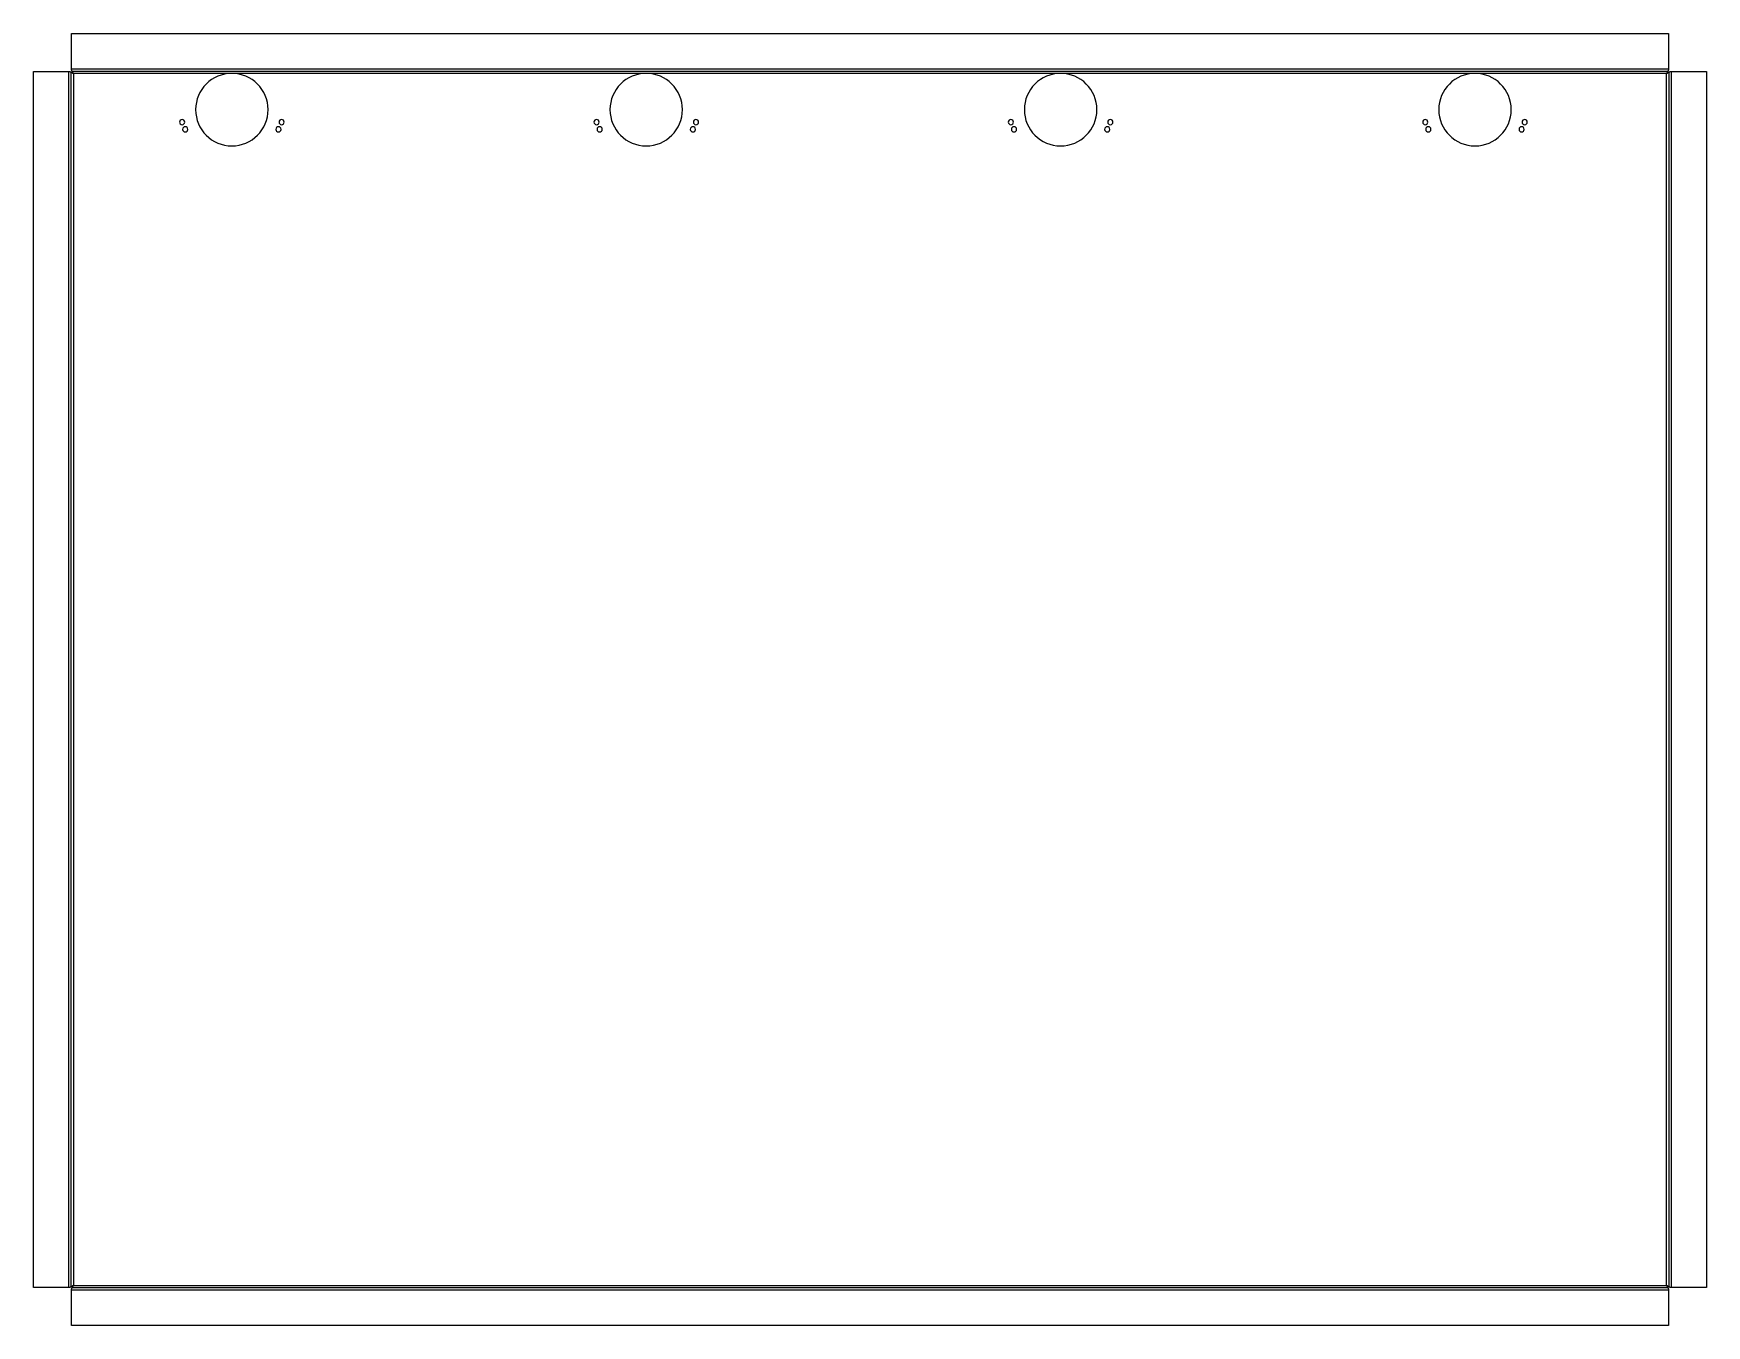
# Model space of a CAD drawing. Header units: millimetres. Extents: x -18 to 789, y 0 to 624.
import ezdxf

# ---------------------------------------------------------------- set-up
doc = ezdxf.new("R2010")
doc.units = ezdxf.units.MM

msp = doc.modelspace()

# ---------------------------------------------------------------- linework, layer by layer
at = {"layer": 'BEND'}
for p, q in [((-0.2, 18.63), (-0.2, 604.9)), ((0.29, 605.39), (770.57, 605.39)), ((771.06, 604.9), (771.06, 18.63)), ((770.57, 18.13), (0.29, 18.13))]:
    msp.add_line(p, q, dxfattribs=at)
at = {"layer": 'BEND_EXTENT'}
for p, q in [((0, 606.52), (770.86, 606.52)), ((-1.33, 18.33), (-1.33, 605.19)), ((0.93, 604.19), (0.93, 19.33)), ((77.43, 604.26), (1, 604.26)), ((277.43, 604.26), (77.43, 604.26)), ((477.43, 604.26), (277.43, 604.26)), ((677.43, 604.26), (477.43, 604.26)), ((769.86, 604.26), (677.43, 604.26)), ((769.93, 19.33), (769.93, 604.19)), ((772.19, 605.19), (772.19, 18.33)), ((770.86, 17), (0, 17)), ((1, 19.26), (769.86, 19.26))]:
    msp.add_line(p, q, dxfattribs=at)
at = {"layer": 'INTERIOR_PROFILES', "extrusion": (0, 0, -1)}
for centre, radius in [((-77.43, 586.76), 17.5), ((-277.43, 586.76), 17.5), ((-477.43, 586.76), 17.5), ((-677.43, 586.76), 17.5), ((-53.43, 580.76), 1.25), ((-101.43, 580.76), 1.25), ((-253.43, 580.76), 1.25), ((-301.43, 580.76), 1.25), ((-453.43, 580.76), 1.25), ((-501.43, 580.76), 1.25), ((-653.43, 580.76), 1.25), ((-701.43, 580.76), 1.25), ((-54.93, 577.26), 1.25), ((-99.93, 577.26), 1.25), ((-254.93, 577.26), 1.25), ((-299.93, 577.26), 1.25), ((-454.93, 577.26), 1.25), ((-499.93, 577.26), 1.25), ((-654.93, 577.26), 1.25), ((-699.93, 577.26), 1.25)]:
    msp.add_circle(centre, radius, dxfattribs=at)
at = {"layer": 'OUTER_PROFILES'}
for p, q in [((0, 606.52), (0, 623.52)), ((0, 623.52), (770.86, 623.52)), ((770.86, 623.52), (770.86, 606.52)), ((-18.33, 18.33), (-18.33, 605.19)), ((-18.33, 605.19), (-1.33, 605.19)), ((772.19, 605.19), (789.19, 605.19)), ((789.19, 605.19), (789.19, 18.33)), ((-1.33, 18.33), (-18.33, 18.33)), ((0, 0), (0, 17)), ((770.86, 17), (770.86, 0)), ((789.19, 18.33), (772.19, 18.33)), ((770.86, 0), (0, 0))]:
    msp.add_line(p, q, dxfattribs=at)
for centre, start, end in [((0.96, 604.23), -135, 45), ((769.89, 604.23), 135, 315), ((0.96, 19.3), -45, 135), ((769.89, 19.3), 45, 225)]:
    msp.add_arc(centre, 0.05, start, end, dxfattribs=at)
for points, knots in [([(0.93, 604.36), (0.92, 604.38), (0.91, 604.39), (0.9, 604.41), (0.89, 604.42), (0.88, 604.43), (0.88, 604.44), (0.87, 604.45), (0.86, 604.47), (0.85, 604.48), (0.84, 604.49), (0.83, 604.5), (0.83, 604.51), (0.82, 604.53), (0.81, 604.54), (0.8, 604.55), (0.79, 604.56), (0.79, 604.57), (0.78, 604.59), (0.77, 604.6), (0.76, 604.61), (0.75, 604.62), (0.75, 604.63), (0.74, 604.64), (0.73, 604.66), (0.72, 604.67), (0.71, 604.68), (0.71, 604.69), (0.7, 604.7), (0.69, 604.72), (0.68, 604.73), (0.67, 604.74), (0.67, 604.75), (0.66, 604.76), (0.65, 604.78), (0.64, 604.79), (0.63, 604.8), (0.63, 604.81), (0.62, 604.82), (0.61, 604.84), (0.6, 604.85), (0.6, 604.86), (0.59, 604.87), (0.58, 604.88), (0.57, 604.9), (0.57, 604.91), (0.56, 604.92), (0.55, 604.93), (0.54, 604.94), (0.54, 604.96), (0.53, 604.97), (0.52, 604.98), (0.51, 604.99), (0.51, 605), (0.5, 605.02), (0.49, 605.03), (0.49, 605.04), (0.48, 605.05), (0.47, 605.06), (0.46, 605.08), (0.46, 605.09), (0.45, 605.1), (0.44, 605.11), (0.44, 605.12), (0.43, 605.14), (0.42, 605.15), (0.42, 605.16), (0.41, 605.17), (0.4, 605.18), (0.4, 605.2), (0.39, 605.21), (0.38, 605.22), (0.38, 605.23), (0.37, 605.24), (0.36, 605.26), (0.36, 605.27), (0.35, 605.28), (0.34, 605.29), (0.34, 605.3), (0.33, 605.31), (0.33, 605.33), (0.32, 605.34), (0.31, 605.35), (0.31, 605.36), (0.3, 605.37), (0.3, 605.39), (0.29, 605.4), (0.28, 605.41), (0.28, 605.42), (0.27, 605.43), (0.27, 605.45), (0.26, 605.46), (0.26, 605.47), (0.25, 605.48), (0.24, 605.49), (0.24, 605.51), (0.23, 605.52), (0.23, 605.53), (0.22, 605.54), (0.22, 605.55), (0.21, 605.57), (0.21, 605.58), (0.2, 605.59), (0.2, 605.6), (0.19, 605.61), (0.19, 605.63), (0.18, 605.64), (0.18, 605.65), (0.17, 605.66), (0.17, 605.67), (0.16, 605.69), (0.16, 605.7), (0.16, 605.71), (0.15, 605.72), (0.15, 605.73), (0.14, 605.75), (0.14, 605.76), (0.13, 605.77), (0.13, 605.78), (0.13, 605.79), (0.12, 605.81), (0.12, 605.82), (0.11, 605.83), (0.11, 605.84), (0.11, 605.85), (0.1, 605.87), (0.1, 605.88), (0.1, 605.89), (0.09, 605.9), (0.09, 605.91), (0.09, 605.93), (0.08, 605.94), (0.08, 605.95), (0.08, 605.96), (0.07, 605.97), (0.07, 605.99), (0.07, 606), (0.06, 606.01), (0.06, 606.02), (0.06, 606.03), (0.05, 606.04), (0.05, 606.06), (0.05, 606.07), (0.05, 606.08), (0.04, 606.09), (0.04, 606.1), (0.04, 606.12), (0.04, 606.13), (0.04, 606.14), (0.03, 606.15), (0.03, 606.16), (0.03, 606.18), (0.03, 606.19), (0.03, 606.2), (0.02, 606.21), (0.02, 606.22), (0.02, 606.24), (0.02, 606.25), (0.02, 606.26), (0.02, 606.27), (0.01, 606.28), (0.01, 606.3), (0.01, 606.31), (0.01, 606.32), (0.01, 606.33), (0.01, 606.34), (0.01, 606.36), (0.01, 606.37), (0, 606.38), (0, 606.39), (0, 606.4), (0, 606.42), (0, 606.43), (0, 606.44), (0, 606.45), (0, 606.46), (0, 606.48), (0, 606.49), (0, 606.5), (0, 606.51), (0, 606.52)], [0.0100305, 0.0100305, 0.0100305, 0.0100305, 0.0141437, 0.0141437, 0.0141437, 0.0176909, 0.0176909, 0.0176909, 0.0212442, 0.0212442, 0.0212442, 0.0247933, 0.0247933, 0.0247933, 0.028348, 0.028348, 0.028348, 0.0319085, 0.0319085, 0.0319085, 0.03546, 0.03546, 0.03546, 0.0390174, 0.0390174, 0.0390174, 0.0425805, 0.0425805, 0.0425805, 0.0461298, 0.0461298, 0.0461298, 0.0496847, 0.0496847, 0.0496847, 0.0532453, 0.0532453, 0.0532453, 0.0567872, 0.0567872, 0.0567872, 0.0603347, 0.0603347, 0.0603347, 0.0638876, 0.0638876, 0.0638876, 0.0674172, 0.0674172, 0.0674172, 0.070952, 0.070952, 0.070952, 0.0744918, 0.0744918, 0.0744918, 0.078007, 0.078007, 0.078007, 0.0815391, 0.0815391, 0.0815391, 0.0850886, 0.0850886, 0.0850886, 0.0886186, 0.0886186, 0.0886186, 0.0921654, 0.0921654, 0.0921654, 0.0957288, 0.0957288, 0.0957288, 0.0992682, 0.0992682, 0.0992682, 0.1028233, 0.1028233, 0.1028233, 0.1063941, 0.1063941, 0.1063941, 0.1099367, 0.1099367, 0.1099367, 0.113494, 0.113494, 0.113494, 0.1170655, 0.1170655, 0.1170655, 0.1206053, 0.1206053, 0.1206053, 0.1241583, 0.1241583, 0.1241583, 0.1277238, 0.1277238, 0.1277238, 0.1312546, 0.1312546, 0.1312546, 0.1347966, 0.1347966, 0.1347966, 0.1383362, 0.1383362, 0.1383362, 0.1418171, 0.1418171, 0.1418171, 0.1452861, 0.1452861, 0.1452861, 0.1487434, 0.1487434, 0.1487434, 0.1521448, 0.1521448, 0.1521448, 0.1555348, 0.1555348, 0.1555348, 0.1589131, 0.1589131, 0.1589131, 0.1622383, 0.1622383, 0.1622383, 0.1655512, 0.1655512, 0.1655512, 0.1688511, 0.1688511, 0.1688511, 0.1721007, 0.1721007, 0.1721007, 0.1753361, 0.1753361, 0.1753361, 0.1785561, 0.1785561, 0.1785561, 0.1817357, 0.1817357, 0.1817357, 0.1849153, 0.1849153, 0.1849153, 0.1880939, 0.1880939, 0.1880939, 0.1912462, 0.1912462, 0.1912462, 0.1943956, 0.1943956, 0.1943956, 0.1975412, 0.1975412, 0.1975412, 0.2006648, 0.2006648, 0.2006648, 0.2037813, 0.2037813, 0.2037813, 0.2068888, 0.2068888, 0.2068888, 0.2099776, 0.2099776, 0.2099776, 0.2130562, 0.2130562, 0.2130562, 0.216126, 0.216126, 0.216126, 0.216126]), ([(770.86, 606.52), (770.86, 606.51), (770.86, 606.5), (770.86, 606.49), (770.86, 606.48), (770.86, 606.46), (770.86, 606.45), (770.86, 606.44), (770.86, 606.43), (770.86, 606.42), (770.86, 606.4), (770.85, 606.39), (770.85, 606.38), (770.85, 606.37), (770.85, 606.36), (770.85, 606.34), (770.85, 606.33), (770.85, 606.32), (770.85, 606.31), (770.85, 606.3), (770.84, 606.28), (770.84, 606.27), (770.84, 606.26), (770.84, 606.25), (770.84, 606.24), (770.84, 606.22), (770.84, 606.21), (770.83, 606.2), (770.83, 606.19), (770.83, 606.18), (770.83, 606.16), (770.83, 606.15), (770.82, 606.14), (770.82, 606.13), (770.82, 606.12), (770.82, 606.1), (770.81, 606.09), (770.81, 606.08), (770.81, 606.07), (770.81, 606.06), (770.8, 606.04), (770.8, 606.03), (770.8, 606.02), (770.8, 606.01), (770.79, 606), (770.79, 605.99), (770.79, 605.97), (770.78, 605.96), (770.78, 605.95), (770.78, 605.94), (770.77, 605.93), (770.77, 605.91), (770.77, 605.9), (770.76, 605.89), (770.76, 605.88), (770.76, 605.87), (770.75, 605.85), (770.75, 605.84), (770.74, 605.83), (770.74, 605.82), (770.74, 605.81), (770.73, 605.79), (770.73, 605.78), (770.72, 605.77), (770.72, 605.76), (770.72, 605.75), (770.71, 605.73), (770.71, 605.72), (770.7, 605.71), (770.7, 605.7), (770.69, 605.69), (770.69, 605.67), (770.68, 605.66), (770.68, 605.65), (770.68, 605.64), (770.67, 605.63), (770.67, 605.61), (770.66, 605.6), (770.66, 605.59), (770.65, 605.58), (770.65, 605.57), (770.64, 605.55), (770.64, 605.54), (770.63, 605.53), (770.62, 605.52), (770.62, 605.51), (770.61, 605.49), (770.61, 605.48), (770.6, 605.47), (770.6, 605.46), (770.59, 605.45), (770.59, 605.43), (770.58, 605.42), (770.57, 605.41), (770.57, 605.4), (770.56, 605.39), (770.56, 605.37), (770.55, 605.36), (770.54, 605.35), (770.54, 605.34), (770.53, 605.33), (770.53, 605.31), (770.52, 605.3), (770.51, 605.29), (770.51, 605.28), (770.5, 605.27), (770.49, 605.26), (770.49, 605.24), (770.48, 605.23), (770.48, 605.22), (770.47, 605.21), (770.46, 605.2), (770.46, 605.18), (770.45, 605.17), (770.44, 605.16), (770.44, 605.15), (770.43, 605.14), (770.42, 605.12), (770.41, 605.11), (770.41, 605.1), (770.4, 605.09), (770.39, 605.08), (770.39, 605.06), (770.38, 605.05), (770.37, 605.04), (770.37, 605.03), (770.36, 605.02), (770.35, 605), (770.34, 604.99), (770.34, 604.98), (770.33, 604.97), (770.32, 604.96), (770.31, 604.94), (770.31, 604.93), (770.3, 604.92), (770.29, 604.91), (770.28, 604.9), (770.28, 604.88), (770.27, 604.87), (770.26, 604.86), (770.25, 604.85), (770.25, 604.84), (770.24, 604.82), (770.23, 604.81), (770.22, 604.8), (770.22, 604.79), (770.21, 604.78), (770.2, 604.76), (770.19, 604.75), (770.18, 604.74), (770.18, 604.73), (770.17, 604.72), (770.16, 604.7), (770.15, 604.69), (770.15, 604.68), (770.14, 604.67), (770.13, 604.66), (770.12, 604.64), (770.11, 604.63), (770.11, 604.62), (770.1, 604.61), (770.09, 604.6), (770.08, 604.59), (770.07, 604.57), (770.06, 604.56), (770.06, 604.55), (770.05, 604.54), (770.04, 604.53), (770.03, 604.51), (770.02, 604.5), (770.02, 604.49), (770.01, 604.48), (770, 604.47), (769.99, 604.45), (769.98, 604.44), (769.97, 604.43), (769.97, 604.42), (769.96, 604.41), (769.95, 604.39), (769.94, 604.38), (769.93, 604.36)], [0, 0, 0, 0, 0.0025012, 0.0025012, 0.0025012, 0.0050093, 0.0050093, 0.0050093, 0.0075249, 0.0075249, 0.0075249, 0.0100549, 0.0100549, 0.0100549, 0.0125912, 0.0125912, 0.0125912, 0.0151324, 0.0151324, 0.0151324, 0.0176907, 0.0176907, 0.0176907, 0.0202511, 0.0202511, 0.0202511, 0.0228128, 0.0228128, 0.0228128, 0.0253951, 0.0253951, 0.0253951, 0.0279771, 0.0279771, 0.0279771, 0.0305651, 0.0305651, 0.0305651, 0.0331905, 0.0331905, 0.0331905, 0.0358272, 0.0358272, 0.0358272, 0.0384745, 0.0384745, 0.0384745, 0.0411619, 0.0411619, 0.0411619, 0.0438591, 0.0438591, 0.0438591, 0.0465656, 0.0465656, 0.0465656, 0.0493148, 0.0493148, 0.0493148, 0.0520729, 0.0520729, 0.0520729, 0.05484, 0.05484, 0.05484, 0.0576522, 0.0576522, 0.0576522, 0.060474, 0.060474, 0.060474, 0.0633071, 0.0633071, 0.0633071, 0.0661893, 0.0661893, 0.0661893, 0.0690828, 0.0690828, 0.0690828, 0.0719871, 0.0719871, 0.0719871, 0.0749406, 0.0749406, 0.0749406, 0.077905, 0.077905, 0.077905, 0.0808801, 0.0808801, 0.0808801, 0.0839045, 0.0839045, 0.0839045, 0.0869403, 0.0869403, 0.0869403, 0.0899878, 0.0899878, 0.0899878, 0.0930849, 0.0930849, 0.0930849, 0.0961951, 0.0961951, 0.0961951, 0.0993191, 0.0993191, 0.0993191, 0.1024921, 0.1024921, 0.1024921, 0.1056738, 0.1056738, 0.1056738, 0.1088633, 0.1088633, 0.1088633, 0.1120936, 0.1120936, 0.1120936, 0.1153314, 0.1153314, 0.1153314, 0.1185764, 0.1185764, 0.1185764, 0.1218587, 0.1218587, 0.1218587, 0.1251481, 0.1251481, 0.1251481, 0.1284446, 0.1284446, 0.1284446, 0.131775, 0.131775, 0.131775, 0.1351127, 0.1351127, 0.1351127, 0.1384579, 0.1384579, 0.1384579, 0.1418337, 0.1418337, 0.1418337, 0.1452175, 0.1452175, 0.1452175, 0.1486097, 0.1486097, 0.1486097, 0.1520295, 0.1520295, 0.1520295, 0.1554586, 0.1554586, 0.1554586, 0.1588971, 0.1588971, 0.1588971, 0.1623548, 0.1623548, 0.1623548, 0.165815, 0.165815, 0.165815, 0.1692778, 0.1692778, 0.1692778, 0.1727528, 0.1727528, 0.1727528, 0.1762299, 0.1762299, 0.1762299, 0.180272, 0.180272, 0.180272, 0.180272]), ([(-1.33, 605.19), (-1.32, 605.19), (-1.31, 605.19), (-1.3, 605.19), (-1.28, 605.19), (-1.27, 605.19), (-1.26, 605.19), (-1.25, 605.19), (-1.24, 605.19), (-1.22, 605.19), (-1.21, 605.19), (-1.2, 605.19), (-1.19, 605.19), (-1.18, 605.19), (-1.17, 605.18), (-1.15, 605.18), (-1.14, 605.18), (-1.13, 605.18), (-1.12, 605.18), (-1.11, 605.18), (-1.09, 605.18), (-1.08, 605.18), (-1.07, 605.17), (-1.06, 605.17), (-1.05, 605.17), (-1.03, 605.17), (-1.02, 605.17), (-1.01, 605.17), (-1, 605.16), (-0.99, 605.16), (-0.97, 605.16), (-0.96, 605.16), (-0.95, 605.16), (-0.94, 605.15), (-0.93, 605.15), (-0.91, 605.15), (-0.9, 605.15), (-0.89, 605.14), (-0.88, 605.14), (-0.87, 605.14), (-0.85, 605.14), (-0.84, 605.13), (-0.83, 605.13), (-0.82, 605.13), (-0.81, 605.13), (-0.79, 605.12), (-0.78, 605.12), (-0.77, 605.12), (-0.76, 605.11), (-0.75, 605.11), (-0.73, 605.11), (-0.72, 605.1), (-0.71, 605.1), (-0.7, 605.1), (-0.69, 605.09), (-0.67, 605.09), (-0.66, 605.08), (-0.65, 605.08), (-0.64, 605.08), (-0.63, 605.07), (-0.61, 605.07), (-0.6, 605.07), (-0.59, 605.06), (-0.58, 605.06), (-0.57, 605.05), (-0.55, 605.05), (-0.54, 605.04), (-0.53, 605.04), (-0.52, 605.04), (-0.51, 605.03), (-0.49, 605.03), (-0.48, 605.02), (-0.47, 605.02), (-0.46, 605.01), (-0.45, 605.01), (-0.43, 605), (-0.42, 605), (-0.41, 604.99), (-0.4, 604.99), (-0.39, 604.98), (-0.38, 604.98), (-0.36, 604.97), (-0.35, 604.97), (-0.34, 604.96), (-0.33, 604.96), (-0.32, 604.95), (-0.3, 604.95), (-0.29, 604.94), (-0.28, 604.94), (-0.27, 604.93), (-0.26, 604.92), (-0.24, 604.92), (-0.23, 604.91), (-0.22, 604.91), (-0.21, 604.9), (-0.2, 604.9), (-0.18, 604.89), (-0.17, 604.88), (-0.16, 604.88), (-0.15, 604.87), (-0.14, 604.87), (-0.12, 604.86), (-0.11, 604.85), (-0.1, 604.85), (-0.09, 604.84), (-0.08, 604.83), (-0.06, 604.83), (-0.05, 604.82), (-0.04, 604.81), (-0.03, 604.81), (-0.02, 604.8), (0, 604.79), (0.01, 604.79), (0.02, 604.78), (0.03, 604.77), (0.04, 604.77), (0.06, 604.76), (0.07, 604.75), (0.08, 604.75), (0.09, 604.74), (0.1, 604.73), (0.12, 604.73), (0.13, 604.72), (0.14, 604.71), (0.15, 604.71), (0.16, 604.7), (0.18, 604.69), (0.19, 604.68), (0.2, 604.68), (0.21, 604.67), (0.22, 604.66), (0.24, 604.65), (0.25, 604.65), (0.26, 604.64), (0.27, 604.63), (0.28, 604.63), (0.3, 604.62), (0.31, 604.61), (0.32, 604.6), (0.33, 604.59), (0.34, 604.59), (0.35, 604.58), (0.37, 604.57), (0.38, 604.56), (0.39, 604.56), (0.4, 604.55), (0.41, 604.54), (0.43, 604.53), (0.44, 604.53), (0.45, 604.52), (0.46, 604.51), (0.47, 604.5), (0.49, 604.49), (0.5, 604.49), (0.51, 604.48), (0.52, 604.47), (0.53, 604.46), (0.55, 604.45), (0.56, 604.45), (0.57, 604.44), (0.58, 604.43), (0.59, 604.42), (0.61, 604.41), (0.62, 604.41), (0.63, 604.4), (0.64, 604.39), (0.65, 604.38), (0.67, 604.37), (0.68, 604.36), (0.69, 604.36), (0.7, 604.35), (0.71, 604.34), (0.73, 604.33), (0.74, 604.32), (0.75, 604.32), (0.76, 604.31), (0.77, 604.3), (0.79, 604.29), (0.8, 604.28), (0.81, 604.27), (0.83, 604.26)], [0, 0, 0, 0, 0.0025012, 0.0025012, 0.0025012, 0.0050093, 0.0050093, 0.0050093, 0.0075249, 0.0075249, 0.0075249, 0.0100549, 0.0100549, 0.0100549, 0.0125912, 0.0125912, 0.0125912, 0.0151324, 0.0151324, 0.0151324, 0.0176907, 0.0176907, 0.0176907, 0.0202511, 0.0202511, 0.0202511, 0.0228128, 0.0228128, 0.0228128, 0.0253951, 0.0253951, 0.0253951, 0.0279771, 0.0279771, 0.0279771, 0.0305651, 0.0305651, 0.0305651, 0.0331905, 0.0331905, 0.0331905, 0.0358272, 0.0358272, 0.0358272, 0.0384745, 0.0384745, 0.0384745, 0.0411619, 0.0411619, 0.0411619, 0.0438591, 0.0438591, 0.0438591, 0.0465656, 0.0465656, 0.0465656, 0.0493148, 0.0493148, 0.0493148, 0.0520729, 0.0520729, 0.0520729, 0.05484, 0.05484, 0.05484, 0.0576522, 0.0576522, 0.0576522, 0.060474, 0.060474, 0.060474, 0.0633071, 0.0633071, 0.0633071, 0.0661893, 0.0661893, 0.0661893, 0.0690828, 0.0690828, 0.0690828, 0.0719871, 0.0719871, 0.0719871, 0.0749406, 0.0749406, 0.0749406, 0.077905, 0.077905, 0.077905, 0.0808801, 0.0808801, 0.0808801, 0.0839045, 0.0839045, 0.0839045, 0.0869403, 0.0869403, 0.0869403, 0.0899878, 0.0899878, 0.0899878, 0.0930849, 0.0930849, 0.0930849, 0.0961951, 0.0961951, 0.0961951, 0.0993191, 0.0993191, 0.0993191, 0.1024921, 0.1024921, 0.1024921, 0.1056738, 0.1056738, 0.1056738, 0.1088633, 0.1088633, 0.1088633, 0.1120937, 0.1120937, 0.1120937, 0.1153314, 0.1153314, 0.1153314, 0.1185764, 0.1185764, 0.1185764, 0.1218587, 0.1218587, 0.1218587, 0.1251481, 0.1251481, 0.1251481, 0.1284446, 0.1284446, 0.1284446, 0.131775, 0.131775, 0.131775, 0.1351127, 0.1351127, 0.1351127, 0.1384579, 0.1384579, 0.1384579, 0.1418337, 0.1418337, 0.1418337, 0.1452175, 0.1452175, 0.1452175, 0.1486098, 0.1486098, 0.1486098, 0.1520295, 0.1520295, 0.1520295, 0.1554586, 0.1554586, 0.1554586, 0.1588971, 0.1588971, 0.1588971, 0.1623548, 0.1623548, 0.1623548, 0.165815, 0.165815, 0.165815, 0.1692778, 0.1692778, 0.1692778, 0.1727528, 0.1727528, 0.1727528, 0.1762299, 0.1762299, 0.1762299, 0.180272, 0.180272, 0.180272, 0.180272]), ([(0.83, 604.26), (0.84, 604.25), (0.85, 604.25), (0.86, 604.24), (0.87, 604.23), (0.88, 604.22), (0.89, 604.22), (0.91, 604.21), (0.92, 604.2), (0.93, 604.19)], [0.18027201, 0.18027201, 0.18027201, 0.18027201, 0.1831947, 0.1831947, 0.1831947, 0.1866833, 0.1866833, 0.1866833, 0.190175954, 0.190175954, 0.190175954, 0.190175954]), ([(1, 604.26), (0.99, 604.27), (0.98, 604.29), (0.98, 604.3), (0.97, 604.31), (0.96, 604.32), (0.95, 604.33), (0.94, 604.34), (0.94, 604.35), (0.93, 604.36)], [0, 0, 0, 0, 0.00352949, 0.00352949, 0.00352949, 0.00706338, 0.00706338, 0.00706338, 0.01003048, 0.01003048, 0.01003048, 0.01003048]), ([(769.93, 604.36), (769.92, 604.35), (769.92, 604.34), (769.91, 604.33), (769.9, 604.32), (769.89, 604.31), (769.88, 604.3), (769.88, 604.29), (769.87, 604.27), (769.86, 604.26)], [0.180272001, 0.180272001, 0.180272001, 0.180272001, 0.18319469, 0.18319469, 0.18319469, 0.18668329, 0.18668329, 0.18668329, 0.190175944, 0.190175944, 0.190175944, 0.190175944]), ([(769.93, 604.19), (769.94, 604.2), (769.95, 604.21), (769.97, 604.22), (769.98, 604.22), (769.99, 604.23), (770, 604.24), (770.01, 604.25), (770.02, 604.25), (770.03, 604.26)], [0, 0, 0, 0, 0.00352949, 0.00352949, 0.00352949, 0.00706338, 0.00706338, 0.00706338, 0.01003048, 0.01003048, 0.01003048, 0.01003048]), ([(770.03, 604.26), (770.05, 604.27), (770.06, 604.28), (770.07, 604.29), (770.08, 604.3), (770.1, 604.31), (770.11, 604.32), (770.12, 604.32), (770.13, 604.33), (770.14, 604.34), (770.16, 604.35), (770.17, 604.36), (770.18, 604.36), (770.19, 604.37), (770.2, 604.38), (770.22, 604.39), (770.23, 604.4), (770.24, 604.41), (770.25, 604.41), (770.26, 604.42), (770.28, 604.43), (770.29, 604.44), (770.3, 604.45), (770.31, 604.45), (770.32, 604.46), (770.34, 604.47), (770.35, 604.48), (770.36, 604.49), (770.37, 604.49), (770.38, 604.5), (770.4, 604.51), (770.41, 604.52), (770.42, 604.53), (770.43, 604.53), (770.44, 604.54), (770.46, 604.55), (770.47, 604.56), (770.48, 604.56), (770.49, 604.57), (770.5, 604.58), (770.52, 604.59), (770.53, 604.59), (770.54, 604.6), (770.55, 604.61), (770.56, 604.62), (770.58, 604.63), (770.59, 604.63), (770.6, 604.64), (770.61, 604.65), (770.62, 604.65), (770.64, 604.66), (770.65, 604.67), (770.66, 604.68), (770.67, 604.68), (770.68, 604.69), (770.7, 604.7), (770.71, 604.71), (770.72, 604.71), (770.73, 604.72), (770.74, 604.73), (770.75, 604.73), (770.77, 604.74), (770.78, 604.75), (770.79, 604.75), (770.8, 604.76), (770.81, 604.77), (770.83, 604.77), (770.84, 604.78), (770.85, 604.79), (770.86, 604.79), (770.87, 604.8), (770.89, 604.81), (770.9, 604.81), (770.91, 604.82), (770.92, 604.83), (770.93, 604.83), (770.95, 604.84), (770.96, 604.85), (770.97, 604.85), (770.98, 604.86), (770.99, 604.87), (771.01, 604.87), (771.02, 604.88), (771.03, 604.88), (771.04, 604.89), (771.05, 604.9), (771.07, 604.9), (771.08, 604.91), (771.09, 604.91), (771.1, 604.92), (771.11, 604.92), (771.13, 604.93), (771.14, 604.94), (771.15, 604.94), (771.16, 604.95), (771.17, 604.95), (771.19, 604.96), (771.2, 604.96), (771.21, 604.97), (771.22, 604.97), (771.23, 604.98), (771.25, 604.98), (771.26, 604.99), (771.27, 604.99), (771.28, 605), (771.29, 605), (771.31, 605.01), (771.32, 605.01), (771.33, 605.02), (771.34, 605.02), (771.35, 605.03), (771.37, 605.03), (771.38, 605.04), (771.39, 605.04), (771.4, 605.04), (771.41, 605.05), (771.43, 605.05), (771.44, 605.06), (771.45, 605.06), (771.46, 605.07), (771.47, 605.07), (771.48, 605.07), (771.5, 605.08), (771.51, 605.08), (771.52, 605.08), (771.53, 605.09), (771.54, 605.09), (771.56, 605.1), (771.57, 605.1), (771.58, 605.1), (771.59, 605.11), (771.6, 605.11), (771.62, 605.11), (771.63, 605.12), (771.64, 605.12), (771.65, 605.12), (771.66, 605.13), (771.68, 605.13), (771.69, 605.13), (771.7, 605.13), (771.71, 605.14), (771.72, 605.14), (771.74, 605.14), (771.75, 605.14), (771.76, 605.15), (771.77, 605.15), (771.78, 605.15), (771.8, 605.15), (771.81, 605.16), (771.82, 605.16), (771.83, 605.16), (771.84, 605.16), (771.86, 605.16), (771.87, 605.17), (771.88, 605.17), (771.89, 605.17), (771.9, 605.17), (771.92, 605.17), (771.93, 605.17), (771.94, 605.18), (771.95, 605.18), (771.96, 605.18), (771.98, 605.18), (771.99, 605.18), (772, 605.18), (772.01, 605.18), (772.02, 605.18), (772.04, 605.19), (772.05, 605.19), (772.06, 605.19), (772.07, 605.19), (772.08, 605.19), (772.1, 605.19), (772.11, 605.19), (772.12, 605.19), (772.13, 605.19), (772.14, 605.19), (772.16, 605.19), (772.17, 605.19), (772.18, 605.19), (772.19, 605.19)], [0.0100305, 0.0100305, 0.0100305, 0.0100305, 0.0141437, 0.0141437, 0.0141437, 0.0176909, 0.0176909, 0.0176909, 0.0212442, 0.0212442, 0.0212442, 0.0247933, 0.0247933, 0.0247933, 0.028348, 0.028348, 0.028348, 0.0319085, 0.0319085, 0.0319085, 0.03546, 0.03546, 0.03546, 0.0390174, 0.0390174, 0.0390174, 0.0425805, 0.0425805, 0.0425805, 0.0461298, 0.0461298, 0.0461298, 0.0496847, 0.0496847, 0.0496847, 0.0532453, 0.0532453, 0.0532453, 0.0567872, 0.0567872, 0.0567872, 0.0603347, 0.0603347, 0.0603347, 0.0638876, 0.0638876, 0.0638876, 0.0674172, 0.0674172, 0.0674172, 0.070952, 0.070952, 0.070952, 0.0744918, 0.0744918, 0.0744918, 0.078007, 0.078007, 0.078007, 0.0815391, 0.0815391, 0.0815391, 0.0850886, 0.0850886, 0.0850886, 0.0886186, 0.0886186, 0.0886186, 0.0921654, 0.0921654, 0.0921654, 0.0957288, 0.0957288, 0.0957288, 0.0992682, 0.0992682, 0.0992682, 0.1028233, 0.1028233, 0.1028233, 0.1063941, 0.1063941, 0.1063941, 0.1099368, 0.1099368, 0.1099368, 0.113494, 0.113494, 0.113494, 0.1170655, 0.1170655, 0.1170655, 0.1206054, 0.1206054, 0.1206054, 0.1241583, 0.1241583, 0.1241583, 0.1277238, 0.1277238, 0.1277238, 0.1312546, 0.1312546, 0.1312546, 0.1347966, 0.1347966, 0.1347966, 0.1383362, 0.1383362, 0.1383362, 0.1418171, 0.1418171, 0.1418171, 0.1452861, 0.1452861, 0.1452861, 0.1487434, 0.1487434, 0.1487434, 0.1521448, 0.1521448, 0.1521448, 0.1555348, 0.1555348, 0.1555348, 0.1589131, 0.1589131, 0.1589131, 0.1622383, 0.1622383, 0.1622383, 0.1655512, 0.1655512, 0.1655512, 0.1688511, 0.1688511, 0.1688511, 0.1721007, 0.1721007, 0.1721007, 0.1753361, 0.1753361, 0.1753361, 0.1785562, 0.1785562, 0.1785562, 0.1817358, 0.1817358, 0.1817358, 0.1849153, 0.1849153, 0.1849153, 0.1880939, 0.1880939, 0.1880939, 0.1912462, 0.1912462, 0.1912462, 0.1943956, 0.1943956, 0.1943956, 0.1975412, 0.1975412, 0.1975412, 0.2006648, 0.2006648, 0.2006648, 0.2037813, 0.2037813, 0.2037813, 0.2068888, 0.2068888, 0.2068888, 0.2099777, 0.2099777, 0.2099777, 0.2130562, 0.2130562, 0.2130562, 0.216126, 0.216126, 0.216126, 0.216126]), ([(0.83, 19.26), (0.81, 19.25), (0.8, 19.24), (0.79, 19.23), (0.77, 19.22), (0.76, 19.22), (0.75, 19.21), (0.74, 19.2), (0.73, 19.19), (0.71, 19.18), (0.7, 19.18), (0.69, 19.17), (0.68, 19.16), (0.67, 19.15), (0.65, 19.14), (0.64, 19.13), (0.63, 19.13), (0.62, 19.12), (0.61, 19.11), (0.59, 19.1), (0.58, 19.09), (0.57, 19.09), (0.56, 19.08), (0.55, 19.07), (0.53, 19.06), (0.52, 19.05), (0.51, 19.05), (0.5, 19.04), (0.49, 19.03), (0.47, 19.02), (0.46, 19.01), (0.45, 19.01), (0.44, 19), (0.43, 18.99), (0.41, 18.98), (0.4, 18.98), (0.39, 18.97), (0.38, 18.96), (0.37, 18.95), (0.35, 18.94), (0.34, 18.94), (0.33, 18.93), (0.32, 18.92), (0.31, 18.91), (0.3, 18.91), (0.28, 18.9), (0.27, 18.89), (0.26, 18.88), (0.25, 18.88), (0.24, 18.87), (0.22, 18.86), (0.21, 18.85), (0.2, 18.85), (0.19, 18.84), (0.18, 18.83), (0.16, 18.83), (0.15, 18.82), (0.14, 18.81), (0.13, 18.8), (0.12, 18.8), (0.1, 18.79), (0.09, 18.78), (0.08, 18.78), (0.07, 18.77), (0.06, 18.76), (0.04, 18.76), (0.03, 18.75), (0.02, 18.74), (0.01, 18.74), (0, 18.73), (-0.02, 18.72), (-0.03, 18.72), (-0.04, 18.71), (-0.05, 18.7), (-0.06, 18.7), (-0.08, 18.69), (-0.09, 18.68), (-0.1, 18.68), (-0.11, 18.67), (-0.12, 18.66), (-0.14, 18.66), (-0.15, 18.65), (-0.16, 18.65), (-0.17, 18.64), (-0.18, 18.63), (-0.2, 18.63), (-0.21, 18.62), (-0.22, 18.62), (-0.23, 18.61), (-0.24, 18.61), (-0.26, 18.6), (-0.27, 18.59), (-0.28, 18.59), (-0.29, 18.58), (-0.3, 18.58), (-0.32, 18.57), (-0.33, 18.57), (-0.34, 18.56), (-0.35, 18.56), (-0.36, 18.55), (-0.38, 18.55), (-0.39, 18.54), (-0.4, 18.54), (-0.41, 18.53), (-0.42, 18.53), (-0.43, 18.52), (-0.45, 18.52), (-0.46, 18.51), (-0.47, 18.51), (-0.48, 18.5), (-0.49, 18.5), (-0.51, 18.49), (-0.52, 18.49), (-0.53, 18.48), (-0.54, 18.48), (-0.55, 18.48), (-0.57, 18.47), (-0.58, 18.47), (-0.59, 18.46), (-0.6, 18.46), (-0.61, 18.45), (-0.63, 18.45), (-0.64, 18.45), (-0.65, 18.44), (-0.66, 18.44), (-0.67, 18.44), (-0.69, 18.43), (-0.7, 18.43), (-0.71, 18.42), (-0.72, 18.42), (-0.73, 18.42), (-0.75, 18.41), (-0.76, 18.41), (-0.77, 18.41), (-0.78, 18.4), (-0.79, 18.4), (-0.81, 18.4), (-0.82, 18.4), (-0.83, 18.39), (-0.84, 18.39), (-0.85, 18.39), (-0.87, 18.38), (-0.88, 18.38), (-0.89, 18.38), (-0.9, 18.38), (-0.91, 18.37), (-0.93, 18.37), (-0.94, 18.37), (-0.95, 18.37), (-0.96, 18.37), (-0.97, 18.36), (-0.99, 18.36), (-1, 18.36), (-1.01, 18.36), (-1.02, 18.36), (-1.03, 18.35), (-1.05, 18.35), (-1.06, 18.35), (-1.07, 18.35), (-1.08, 18.35), (-1.09, 18.35), (-1.11, 18.35), (-1.12, 18.34), (-1.13, 18.34), (-1.14, 18.34), (-1.15, 18.34), (-1.17, 18.34), (-1.18, 18.34), (-1.19, 18.34), (-1.2, 18.34), (-1.21, 18.34), (-1.22, 18.34), (-1.24, 18.33), (-1.25, 18.33), (-1.26, 18.33), (-1.27, 18.33), (-1.28, 18.33), (-1.3, 18.33), (-1.31, 18.33), (-1.32, 18.33), (-1.33, 18.33)], [0.0100305, 0.0100305, 0.0100305, 0.0100305, 0.0141437, 0.0141437, 0.0141437, 0.0176909, 0.0176909, 0.0176909, 0.0212442, 0.0212442, 0.0212442, 0.0247933, 0.0247933, 0.0247933, 0.028348, 0.028348, 0.028348, 0.0319085, 0.0319085, 0.0319085, 0.03546, 0.03546, 0.03546, 0.0390174, 0.0390174, 0.0390174, 0.0425805, 0.0425805, 0.0425805, 0.0461298, 0.0461298, 0.0461298, 0.0496847, 0.0496847, 0.0496847, 0.0532453, 0.0532453, 0.0532453, 0.0567872, 0.0567872, 0.0567872, 0.0603347, 0.0603347, 0.0603347, 0.0638876, 0.0638876, 0.0638876, 0.0674172, 0.0674172, 0.0674172, 0.070952, 0.070952, 0.070952, 0.0744918, 0.0744918, 0.0744918, 0.078007, 0.078007, 0.078007, 0.0815391, 0.0815391, 0.0815391, 0.0850886, 0.0850886, 0.0850886, 0.0886186, 0.0886186, 0.0886186, 0.0921654, 0.0921654, 0.0921654, 0.0957288, 0.0957288, 0.0957288, 0.0992682, 0.0992682, 0.0992682, 0.1028233, 0.1028233, 0.1028233, 0.1063941, 0.1063941, 0.1063941, 0.1099368, 0.1099368, 0.1099368, 0.113494, 0.113494, 0.113494, 0.1170655, 0.1170655, 0.1170655, 0.1206054, 0.1206054, 0.1206054, 0.1241583, 0.1241583, 0.1241583, 0.1277238, 0.1277238, 0.1277238, 0.1312546, 0.1312546, 0.1312546, 0.1347966, 0.1347966, 0.1347966, 0.1383362, 0.1383362, 0.1383362, 0.1418171, 0.1418171, 0.1418171, 0.1452861, 0.1452861, 0.1452861, 0.1487434, 0.1487434, 0.1487434, 0.1521448, 0.1521448, 0.1521448, 0.1555348, 0.1555348, 0.1555348, 0.1589131, 0.1589131, 0.1589131, 0.1622383, 0.1622383, 0.1622383, 0.1655512, 0.1655512, 0.1655512, 0.1688511, 0.1688511, 0.1688511, 0.1721007, 0.1721007, 0.1721007, 0.1753361, 0.1753361, 0.1753361, 0.1785562, 0.1785562, 0.1785562, 0.1817358, 0.1817358, 0.1817358, 0.1849153, 0.1849153, 0.1849153, 0.1880939, 0.1880939, 0.1880939, 0.1912462, 0.1912462, 0.1912462, 0.1943956, 0.1943956, 0.1943956, 0.1975412, 0.1975412, 0.1975412, 0.2006648, 0.2006648, 0.2006648, 0.2037813, 0.2037813, 0.2037813, 0.2068888, 0.2068888, 0.2068888, 0.2099777, 0.2099777, 0.2099777, 0.2130562, 0.2130562, 0.2130562, 0.216126, 0.216126, 0.216126, 0.216126]), ([(0, 17), (0, 17.01), (0, 17.02), (0, 17.04), (0, 17.05), (0, 17.06), (0, 17.07), (0, 17.08), (0, 17.1), (0, 17.11), (0, 17.12), (0, 17.13), (0, 17.14), (0.01, 17.16), (0.01, 17.17), (0.01, 17.18), (0.01, 17.19), (0.01, 17.2), (0.01, 17.22), (0.01, 17.23), (0.01, 17.24), (0.02, 17.25), (0.02, 17.26), (0.02, 17.28), (0.02, 17.29), (0.02, 17.3), (0.02, 17.31), (0.03, 17.32), (0.03, 17.34), (0.03, 17.35), (0.03, 17.36), (0.03, 17.37), (0.04, 17.38), (0.04, 17.4), (0.04, 17.41), (0.04, 17.42), (0.04, 17.43), (0.05, 17.44), (0.05, 17.45), (0.05, 17.47), (0.05, 17.48), (0.06, 17.49), (0.06, 17.5), (0.06, 17.51), (0.07, 17.53), (0.07, 17.54), (0.07, 17.55), (0.08, 17.56), (0.08, 17.57), (0.08, 17.59), (0.09, 17.6), (0.09, 17.61), (0.09, 17.62), (0.1, 17.63), (0.1, 17.65), (0.1, 17.66), (0.11, 17.67), (0.11, 17.68), (0.11, 17.69), (0.12, 17.71), (0.12, 17.72), (0.13, 17.73), (0.13, 17.74), (0.13, 17.75), (0.14, 17.77), (0.14, 17.78), (0.15, 17.79), (0.15, 17.8), (0.16, 17.81), (0.16, 17.83), (0.16, 17.84), (0.17, 17.85), (0.17, 17.86), (0.18, 17.87), (0.18, 17.89), (0.19, 17.9), (0.19, 17.91), (0.2, 17.92), (0.2, 17.93), (0.21, 17.95), (0.21, 17.96), (0.22, 17.97), (0.22, 17.98), (0.23, 17.99), (0.23, 18.01), (0.24, 18.02), (0.24, 18.03), (0.25, 18.04), (0.26, 18.05), (0.26, 18.07), (0.27, 18.08), (0.27, 18.09), (0.28, 18.1), (0.28, 18.11), (0.29, 18.13), (0.3, 18.14), (0.3, 18.15), (0.31, 18.16), (0.31, 18.17), (0.32, 18.18), (0.33, 18.2), (0.33, 18.21), (0.34, 18.22), (0.34, 18.23), (0.35, 18.24), (0.36, 18.26), (0.36, 18.27), (0.37, 18.28), (0.38, 18.29), (0.38, 18.3), (0.39, 18.32), (0.4, 18.33), (0.4, 18.34), (0.41, 18.35), (0.42, 18.36), (0.42, 18.38), (0.43, 18.39), (0.44, 18.4), (0.44, 18.41), (0.45, 18.42), (0.46, 18.44), (0.46, 18.45), (0.47, 18.46), (0.48, 18.47), (0.49, 18.48), (0.49, 18.5), (0.5, 18.51), (0.51, 18.52), (0.51, 18.53), (0.52, 18.54), (0.53, 18.56), (0.54, 18.57), (0.54, 18.58), (0.55, 18.59), (0.56, 18.6), (0.57, 18.62), (0.57, 18.63), (0.58, 18.64), (0.59, 18.65), (0.6, 18.66), (0.6, 18.68), (0.61, 18.69), (0.62, 18.7), (0.63, 18.71), (0.63, 18.72), (0.64, 18.74), (0.65, 18.75), (0.66, 18.76), (0.67, 18.77), (0.67, 18.78), (0.68, 18.8), (0.69, 18.81), (0.7, 18.82), (0.71, 18.83), (0.71, 18.84), (0.72, 18.86), (0.73, 18.87), (0.74, 18.88), (0.75, 18.89), (0.75, 18.9), (0.76, 18.91), (0.77, 18.93), (0.78, 18.94), (0.79, 18.95), (0.79, 18.96), (0.8, 18.97), (0.81, 18.99), (0.82, 19), (0.83, 19.01), (0.83, 19.02), (0.84, 19.03), (0.85, 19.05), (0.86, 19.06), (0.87, 19.07), (0.88, 19.08), (0.88, 19.09), (0.89, 19.11), (0.9, 19.12), (0.91, 19.13), (0.92, 19.15), (0.93, 19.16)], [0, 0, 0, 0, 0.0025012, 0.0025012, 0.0025012, 0.0050093, 0.0050093, 0.0050093, 0.0075249, 0.0075249, 0.0075249, 0.0100549, 0.0100549, 0.0100549, 0.0125912, 0.0125912, 0.0125912, 0.0151324, 0.0151324, 0.0151324, 0.0176907, 0.0176907, 0.0176907, 0.0202511, 0.0202511, 0.0202511, 0.0228128, 0.0228128, 0.0228128, 0.0253951, 0.0253951, 0.0253951, 0.0279771, 0.0279771, 0.0279771, 0.0305651, 0.0305651, 0.0305651, 0.0331905, 0.0331905, 0.0331905, 0.0358272, 0.0358272, 0.0358272, 0.0384745, 0.0384745, 0.0384745, 0.0411619, 0.0411619, 0.0411619, 0.0438591, 0.0438591, 0.0438591, 0.0465656, 0.0465656, 0.0465656, 0.0493148, 0.0493148, 0.0493148, 0.0520729, 0.0520729, 0.0520729, 0.05484, 0.05484, 0.05484, 0.0576522, 0.0576522, 0.0576522, 0.060474, 0.060474, 0.060474, 0.0633071, 0.0633071, 0.0633071, 0.0661893, 0.0661893, 0.0661893, 0.0690828, 0.0690828, 0.0690828, 0.0719871, 0.0719871, 0.0719871, 0.0749406, 0.0749406, 0.0749406, 0.077905, 0.077905, 0.077905, 0.0808801, 0.0808801, 0.0808801, 0.0839045, 0.0839045, 0.0839045, 0.0869403, 0.0869403, 0.0869403, 0.0899878, 0.0899878, 0.0899878, 0.0930849, 0.0930849, 0.0930849, 0.0961951, 0.0961951, 0.0961951, 0.0993191, 0.0993191, 0.0993191, 0.1024921, 0.1024921, 0.1024921, 0.1056738, 0.1056738, 0.1056738, 0.1088633, 0.1088633, 0.1088633, 0.1120936, 0.1120936, 0.1120936, 0.1153314, 0.1153314, 0.1153314, 0.1185764, 0.1185764, 0.1185764, 0.1218587, 0.1218587, 0.1218587, 0.1251481, 0.1251481, 0.1251481, 0.1284446, 0.1284446, 0.1284446, 0.131775, 0.131775, 0.131775, 0.1351127, 0.1351127, 0.1351127, 0.1384579, 0.1384579, 0.1384579, 0.1418337, 0.1418337, 0.1418337, 0.1452175, 0.1452175, 0.1452175, 0.1486097, 0.1486097, 0.1486097, 0.1520295, 0.1520295, 0.1520295, 0.1554586, 0.1554586, 0.1554586, 0.1588971, 0.1588971, 0.1588971, 0.1623548, 0.1623548, 0.1623548, 0.165815, 0.165815, 0.165815, 0.1692778, 0.1692778, 0.1692778, 0.1727528, 0.1727528, 0.1727528, 0.1762299, 0.1762299, 0.1762299, 0.180272, 0.180272, 0.180272, 0.180272]), ([(0.93, 19.33), (0.92, 19.32), (0.91, 19.32), (0.89, 19.31), (0.88, 19.3), (0.87, 19.29), (0.86, 19.28), (0.85, 19.28), (0.84, 19.27), (0.83, 19.26)], [0, 0, 0, 0, 0.00352949, 0.00352949, 0.00352949, 0.00706338, 0.00706338, 0.00706338, 0.01003048, 0.01003048, 0.01003048, 0.01003048]), ([(0.93, 19.16), (0.94, 19.17), (0.94, 19.18), (0.95, 19.19), (0.96, 19.2), (0.97, 19.21), (0.98, 19.23), (0.98, 19.24), (0.99, 19.25), (1, 19.26)], [0.180272001, 0.180272001, 0.180272001, 0.180272001, 0.183194691, 0.183194691, 0.183194691, 0.18668329, 0.18668329, 0.18668329, 0.190175944, 0.190175944, 0.190175944, 0.190175944]), ([(769.86, 19.26), (769.87, 19.25), (769.88, 19.24), (769.88, 19.23), (769.89, 19.21), (769.9, 19.2), (769.91, 19.19), (769.92, 19.18), (769.92, 19.17), (769.93, 19.16)], [0, 0, 0, 0, 0.00352949, 0.00352949, 0.00352949, 0.00706338, 0.00706338, 0.00706338, 0.01003048, 0.01003048, 0.01003048, 0.01003048]), ([(770.03, 19.26), (770.02, 19.27), (770.01, 19.28), (770, 19.28), (769.99, 19.29), (769.98, 19.3), (769.97, 19.31), (769.95, 19.32), (769.94, 19.32), (769.93, 19.33)], [0.180272009, 0.180272009, 0.180272009, 0.180272009, 0.183194699, 0.183194699, 0.183194699, 0.186683299, 0.186683299, 0.186683299, 0.190175954, 0.190175954, 0.190175954, 0.190175954]), ([(769.93, 19.16), (769.94, 19.15), (769.95, 19.13), (769.96, 19.12), (769.97, 19.11), (769.97, 19.09), (769.98, 19.08), (769.99, 19.07), (770, 19.06), (770.01, 19.05), (770.02, 19.03), (770.02, 19.02), (770.03, 19.01), (770.04, 19), (770.05, 18.99), (770.06, 18.97), (770.06, 18.96), (770.07, 18.95), (770.08, 18.94), (770.09, 18.93), (770.1, 18.91), (770.11, 18.9), (770.11, 18.89), (770.12, 18.88), (770.13, 18.87), (770.14, 18.86), (770.15, 18.84), (770.15, 18.83), (770.16, 18.82), (770.17, 18.81), (770.18, 18.8), (770.18, 18.78), (770.19, 18.77), (770.2, 18.76), (770.21, 18.75), (770.22, 18.74), (770.22, 18.72), (770.23, 18.71), (770.24, 18.7), (770.25, 18.69), (770.25, 18.68), (770.26, 18.66), (770.27, 18.65), (770.28, 18.64), (770.28, 18.63), (770.29, 18.62), (770.3, 18.6), (770.31, 18.59), (770.31, 18.58), (770.32, 18.57), (770.33, 18.56), (770.34, 18.54), (770.34, 18.53), (770.35, 18.52), (770.36, 18.51), (770.37, 18.5), (770.37, 18.48), (770.38, 18.47), (770.39, 18.46), (770.39, 18.45), (770.4, 18.44), (770.41, 18.42), (770.41, 18.41), (770.42, 18.4), (770.43, 18.39), (770.44, 18.38), (770.44, 18.36), (770.45, 18.35), (770.46, 18.34), (770.46, 18.33), (770.47, 18.32), (770.48, 18.3), (770.48, 18.29), (770.49, 18.28), (770.49, 18.27), (770.5, 18.26), (770.51, 18.24), (770.51, 18.23), (770.52, 18.22), (770.53, 18.21), (770.53, 18.2), (770.54, 18.18), (770.54, 18.17), (770.55, 18.16), (770.56, 18.15), (770.56, 18.14), (770.57, 18.13), (770.57, 18.11), (770.58, 18.1), (770.59, 18.09), (770.59, 18.08), (770.6, 18.07), (770.6, 18.05), (770.61, 18.04), (770.61, 18.03), (770.62, 18.02), (770.62, 18.01), (770.63, 17.99), (770.64, 17.98), (770.64, 17.97), (770.65, 17.96), (770.65, 17.95), (770.66, 17.93), (770.66, 17.92), (770.67, 17.91), (770.67, 17.9), (770.68, 17.89), (770.68, 17.87), (770.68, 17.86), (770.69, 17.85), (770.69, 17.84), (770.7, 17.83), (770.7, 17.81), (770.71, 17.8), (770.71, 17.79), (770.72, 17.78), (770.72, 17.77), (770.72, 17.75), (770.73, 17.74), (770.73, 17.73), (770.74, 17.72), (770.74, 17.71), (770.74, 17.69), (770.75, 17.68), (770.75, 17.67), (770.76, 17.66), (770.76, 17.65), (770.76, 17.63), (770.77, 17.62), (770.77, 17.61), (770.77, 17.6), (770.78, 17.59), (770.78, 17.57), (770.78, 17.56), (770.79, 17.55), (770.79, 17.54), (770.79, 17.53), (770.8, 17.51), (770.8, 17.5), (770.8, 17.49), (770.8, 17.48), (770.81, 17.47), (770.81, 17.45), (770.81, 17.44), (770.81, 17.43), (770.82, 17.42), (770.82, 17.41), (770.82, 17.4), (770.82, 17.38), (770.83, 17.37), (770.83, 17.36), (770.83, 17.35), (770.83, 17.34), (770.83, 17.32), (770.84, 17.31), (770.84, 17.3), (770.84, 17.29), (770.84, 17.28), (770.84, 17.26), (770.84, 17.25), (770.84, 17.24), (770.85, 17.23), (770.85, 17.22), (770.85, 17.2), (770.85, 17.19), (770.85, 17.18), (770.85, 17.17), (770.85, 17.16), (770.85, 17.14), (770.85, 17.13), (770.86, 17.12), (770.86, 17.11), (770.86, 17.1), (770.86, 17.08), (770.86, 17.07), (770.86, 17.06), (770.86, 17.05), (770.86, 17.04), (770.86, 17.02), (770.86, 17.01), (770.86, 17)], [0.0100305, 0.0100305, 0.0100305, 0.0100305, 0.0141437, 0.0141437, 0.0141437, 0.0176909, 0.0176909, 0.0176909, 0.0212442, 0.0212442, 0.0212442, 0.0247933, 0.0247933, 0.0247933, 0.028348, 0.028348, 0.028348, 0.0319085, 0.0319085, 0.0319085, 0.03546, 0.03546, 0.03546, 0.0390174, 0.0390174, 0.0390174, 0.0425805, 0.0425805, 0.0425805, 0.0461298, 0.0461298, 0.0461298, 0.0496847, 0.0496847, 0.0496847, 0.0532453, 0.0532453, 0.0532453, 0.0567872, 0.0567872, 0.0567872, 0.0603347, 0.0603347, 0.0603347, 0.0638876, 0.0638876, 0.0638876, 0.0674172, 0.0674172, 0.0674172, 0.070952, 0.070952, 0.070952, 0.0744918, 0.0744918, 0.0744918, 0.078007, 0.078007, 0.078007, 0.0815391, 0.0815391, 0.0815391, 0.0850886, 0.0850886, 0.0850886, 0.0886186, 0.0886186, 0.0886186, 0.0921654, 0.0921654, 0.0921654, 0.0957288, 0.0957288, 0.0957288, 0.0992682, 0.0992682, 0.0992682, 0.1028233, 0.1028233, 0.1028233, 0.1063941, 0.1063941, 0.1063941, 0.1099367, 0.1099367, 0.1099367, 0.113494, 0.113494, 0.113494, 0.1170655, 0.1170655, 0.1170655, 0.1206053, 0.1206053, 0.1206053, 0.1241583, 0.1241583, 0.1241583, 0.1277238, 0.1277238, 0.1277238, 0.1312546, 0.1312546, 0.1312546, 0.1347966, 0.1347966, 0.1347966, 0.1383362, 0.1383362, 0.1383362, 0.1418171, 0.1418171, 0.1418171, 0.1452861, 0.1452861, 0.1452861, 0.1487434, 0.1487434, 0.1487434, 0.1521448, 0.1521448, 0.1521448, 0.1555348, 0.1555348, 0.1555348, 0.1589131, 0.1589131, 0.1589131, 0.1622383, 0.1622383, 0.1622383, 0.1655512, 0.1655512, 0.1655512, 0.1688511, 0.1688511, 0.1688511, 0.1721007, 0.1721007, 0.1721007, 0.1753361, 0.1753361, 0.1753361, 0.1785561, 0.1785561, 0.1785561, 0.1817357, 0.1817357, 0.1817357, 0.1849153, 0.1849153, 0.1849153, 0.1880939, 0.1880939, 0.1880939, 0.1912462, 0.1912462, 0.1912462, 0.1943956, 0.1943956, 0.1943956, 0.1975412, 0.1975412, 0.1975412, 0.2006648, 0.2006648, 0.2006648, 0.2037813, 0.2037813, 0.2037813, 0.2068888, 0.2068888, 0.2068888, 0.2099776, 0.2099776, 0.2099776, 0.2130562, 0.2130562, 0.2130562, 0.216126, 0.216126, 0.216126, 0.216126]), ([(772.19, 18.33), (772.18, 18.33), (772.17, 18.33), (772.16, 18.33), (772.14, 18.33), (772.13, 18.33), (772.12, 18.33), (772.11, 18.33), (772.1, 18.33), (772.08, 18.34), (772.07, 18.34), (772.06, 18.34), (772.05, 18.34), (772.04, 18.34), (772.02, 18.34), (772.01, 18.34), (772, 18.34), (771.99, 18.34), (771.98, 18.34), (771.96, 18.35), (771.95, 18.35), (771.94, 18.35), (771.93, 18.35), (771.92, 18.35), (771.9, 18.35), (771.89, 18.35), (771.88, 18.36), (771.87, 18.36), (771.86, 18.36), (771.84, 18.36), (771.83, 18.36), (771.82, 18.37), (771.81, 18.37), (771.8, 18.37), (771.78, 18.37), (771.77, 18.37), (771.76, 18.38), (771.75, 18.38), (771.74, 18.38), (771.72, 18.38), (771.71, 18.39), (771.7, 18.39), (771.69, 18.39), (771.68, 18.4), (771.66, 18.4), (771.65, 18.4), (771.64, 18.4), (771.63, 18.41), (771.62, 18.41), (771.6, 18.41), (771.59, 18.42), (771.58, 18.42), (771.57, 18.42), (771.56, 18.43), (771.54, 18.43), (771.53, 18.44), (771.52, 18.44), (771.51, 18.44), (771.5, 18.45), (771.48, 18.45), (771.47, 18.45), (771.46, 18.46), (771.45, 18.46), (771.44, 18.47), (771.43, 18.47), (771.41, 18.48), (771.4, 18.48), (771.39, 18.48), (771.38, 18.49), (771.37, 18.49), (771.35, 18.5), (771.34, 18.5), (771.33, 18.51), (771.32, 18.51), (771.31, 18.52), (771.29, 18.52), (771.28, 18.53), (771.27, 18.53), (771.26, 18.54), (771.25, 18.54), (771.23, 18.55), (771.22, 18.55), (771.21, 18.56), (771.2, 18.56), (771.19, 18.57), (771.17, 18.57), (771.16, 18.58), (771.15, 18.58), (771.14, 18.59), (771.13, 18.59), (771.11, 18.6), (771.1, 18.61), (771.09, 18.61), (771.08, 18.62), (771.07, 18.62), (771.05, 18.63), (771.04, 18.63), (771.03, 18.64), (771.02, 18.65), (771.01, 18.65), (770.99, 18.66), (770.98, 18.66), (770.97, 18.67), (770.96, 18.68), (770.95, 18.68), (770.93, 18.69), (770.92, 18.7), (770.91, 18.7), (770.9, 18.71), (770.89, 18.72), (770.87, 18.72), (770.86, 18.73), (770.85, 18.74), (770.84, 18.74), (770.83, 18.75), (770.81, 18.76), (770.8, 18.76), (770.79, 18.77), (770.78, 18.78), (770.77, 18.78), (770.75, 18.79), (770.74, 18.8), (770.73, 18.8), (770.72, 18.81), (770.71, 18.82), (770.7, 18.83), (770.68, 18.83), (770.67, 18.84), (770.66, 18.85), (770.65, 18.85), (770.64, 18.86), (770.62, 18.87), (770.61, 18.88), (770.6, 18.88), (770.59, 18.89), (770.58, 18.9), (770.56, 18.91), (770.55, 18.91), (770.54, 18.92), (770.53, 18.93), (770.52, 18.94), (770.5, 18.94), (770.49, 18.95), (770.48, 18.96), (770.47, 18.97), (770.46, 18.98), (770.44, 18.98), (770.43, 18.99), (770.42, 19), (770.41, 19.01), (770.4, 19.01), (770.38, 19.02), (770.37, 19.03), (770.36, 19.04), (770.35, 19.05), (770.34, 19.05), (770.32, 19.06), (770.31, 19.07), (770.3, 19.08), (770.29, 19.09), (770.28, 19.09), (770.26, 19.1), (770.25, 19.11), (770.24, 19.12), (770.23, 19.13), (770.22, 19.13), (770.2, 19.14), (770.19, 19.15), (770.18, 19.16), (770.17, 19.17), (770.16, 19.18), (770.14, 19.18), (770.13, 19.19), (770.12, 19.2), (770.11, 19.21), (770.1, 19.22), (770.08, 19.22), (770.07, 19.23), (770.06, 19.24), (770.05, 19.25), (770.03, 19.26)], [0, 0, 0, 0, 0.0025012, 0.0025012, 0.0025012, 0.0050093, 0.0050093, 0.0050093, 0.0075249, 0.0075249, 0.0075249, 0.0100549, 0.0100549, 0.0100549, 0.0125912, 0.0125912, 0.0125912, 0.0151324, 0.0151324, 0.0151324, 0.0176907, 0.0176907, 0.0176907, 0.0202511, 0.0202511, 0.0202511, 0.0228128, 0.0228128, 0.0228128, 0.0253951, 0.0253951, 0.0253951, 0.0279771, 0.0279771, 0.0279771, 0.0305651, 0.0305651, 0.0305651, 0.0331905, 0.0331905, 0.0331905, 0.0358272, 0.0358272, 0.0358272, 0.0384745, 0.0384745, 0.0384745, 0.0411619, 0.0411619, 0.0411619, 0.0438591, 0.0438591, 0.0438591, 0.0465656, 0.0465656, 0.0465656, 0.0493148, 0.0493148, 0.0493148, 0.0520729, 0.0520729, 0.0520729, 0.05484, 0.05484, 0.05484, 0.0576522, 0.0576522, 0.0576522, 0.060474, 0.060474, 0.060474, 0.0633071, 0.0633071, 0.0633071, 0.0661893, 0.0661893, 0.0661893, 0.0690828, 0.0690828, 0.0690828, 0.0719871, 0.0719871, 0.0719871, 0.0749406, 0.0749406, 0.0749406, 0.077905, 0.077905, 0.077905, 0.0808801, 0.0808801, 0.0808801, 0.0839045, 0.0839045, 0.0839045, 0.0869403, 0.0869403, 0.0869403, 0.0899878, 0.0899878, 0.0899878, 0.0930849, 0.0930849, 0.0930849, 0.0961951, 0.0961951, 0.0961951, 0.0993191, 0.0993191, 0.0993191, 0.1024921, 0.1024921, 0.1024921, 0.1056738, 0.1056738, 0.1056738, 0.1088633, 0.1088633, 0.1088633, 0.1120937, 0.1120937, 0.1120937, 0.1153314, 0.1153314, 0.1153314, 0.1185764, 0.1185764, 0.1185764, 0.1218587, 0.1218587, 0.1218587, 0.1251481, 0.1251481, 0.1251481, 0.1284446, 0.1284446, 0.1284446, 0.131775, 0.131775, 0.131775, 0.1351127, 0.1351127, 0.1351127, 0.1384579, 0.1384579, 0.1384579, 0.1418337, 0.1418337, 0.1418337, 0.1452175, 0.1452175, 0.1452175, 0.1486098, 0.1486098, 0.1486098, 0.1520295, 0.1520295, 0.1520295, 0.1554586, 0.1554586, 0.1554586, 0.1588971, 0.1588971, 0.1588971, 0.1623548, 0.1623548, 0.1623548, 0.165815, 0.165815, 0.165815, 0.1692778, 0.1692778, 0.1692778, 0.1727528, 0.1727528, 0.1727528, 0.1762299, 0.1762299, 0.1762299, 0.180272, 0.180272, 0.180272, 0.180272])]:
    msp.add_open_spline(points, degree=3, knots=knots, dxfattribs=at)

doc.saveas('drawing.dxf')
